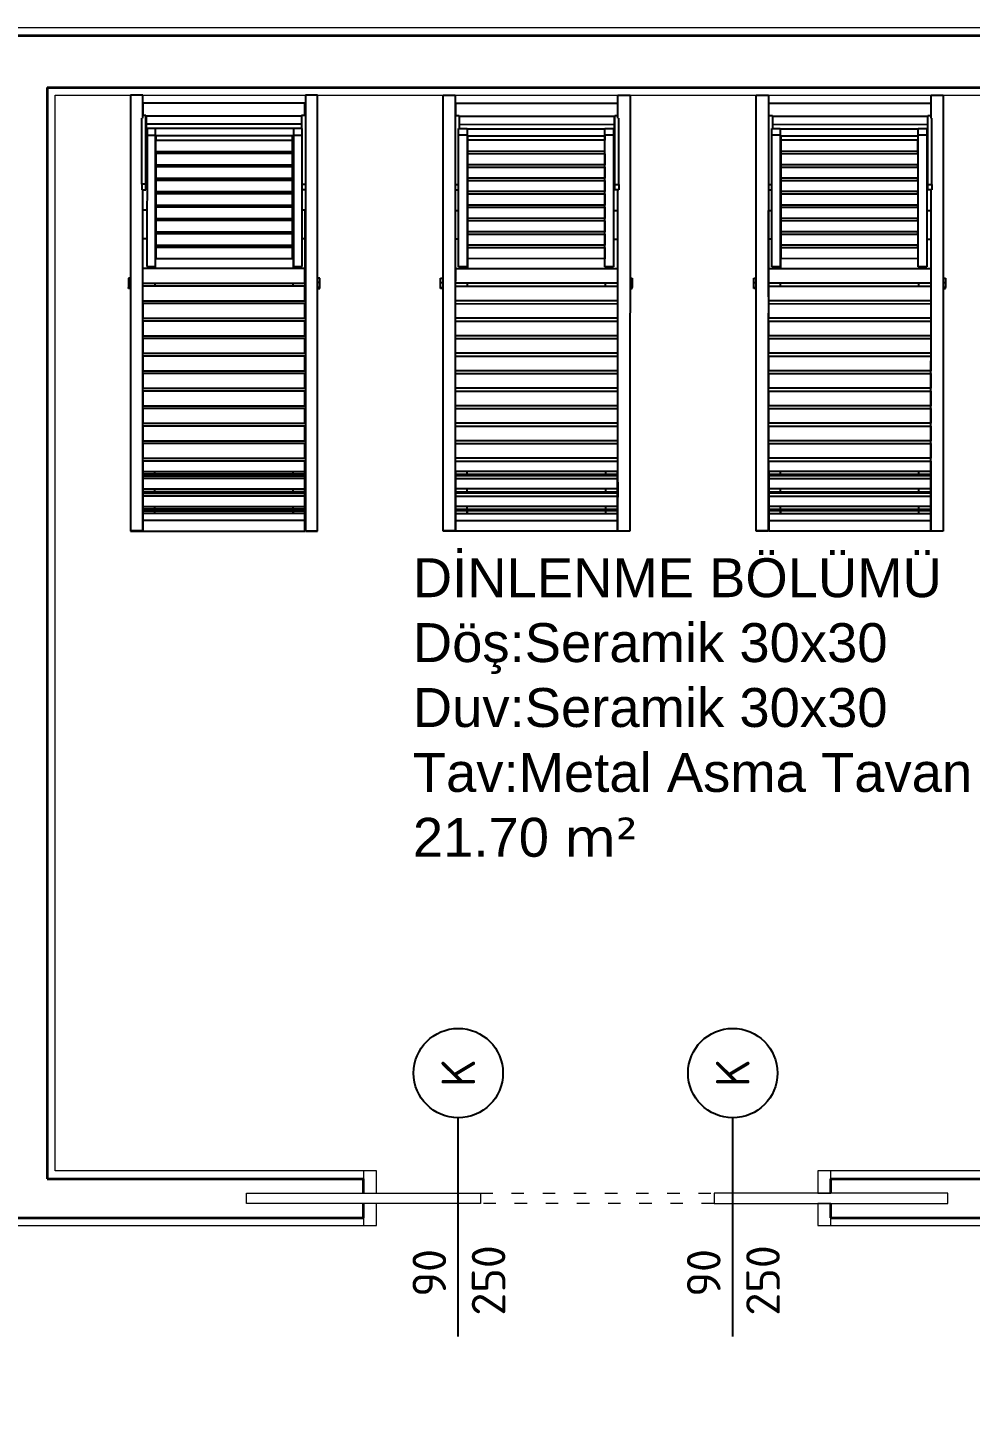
# Model space of a CAD drawing. Header units: millimetres. Extents: x 1443065 to 1517367, y 3763150 to 3779068.
# Drawn here: x 1503201 to 1503564, y 3768915 to 3769450 of the extents above; entities that cross this region are included whole.
import ezdxf
from ezdxf.enums import TextEntityAlignment as Align

# ---------------------------------------------------------------- set-up
doc = ezdxf.new("R2010")
doc.units = ezdxf.units.MM
doc.linetypes.add('ACAD_ISO03W100', pattern=[30, 12, -18])
for name, color, linetype in [('1 ahsap tar 2', 33, 'Continuous'), ('m-TFR_vitrifiye', 1, 'Continuous'), ('m-YAZ_poz', 7, 'Continuous')]:
    doc.layers.add(name, color=color, linetype=linetype)
for name, color, linetype, lineweight in [('DUVAR', 2, 'Continuous', 35), ('MAHAL', 52, 'Continuous', 13), ('MERDIVEN', 4, 'Continuous', 20), ('SIVA', 3, 'Continuous', 9)]:
    doc.layers.add(name, color=color, linetype=linetype, lineweight=lineweight)
doc.styles.add('mono', font='isocpeur.ttf')
doc.styles.get("Standard").update_dxf_attribs({"font": 'arial.ttf'})

# ---------------------------------------------------------------- blocks, each defined once
blk = doc.blocks.new('Ş')
at = {"layer": '1 ahsap tar 2', "ltscale": 5}
for p, q in [((265080.13, -41729.39), (265080.13, -41724.71)), ((265080.13, -41724.71), (265248, -41724.71)), ((265150.65, -41724.71), (265150.65, -41723.86)), ((265150.65, -41723.86), (265152.29, -41723.86)), ((265152.29, -41724.71), (265152.29, -41723.86)), ((265152.29, -41723.86), (265154.25, -41723.86)), ((265154.58, -41723.86), (265154.25, -41723.86)), ((265154.25, -41723.86), (265154.25, -41724.71)), ((265154.58, -41724.71), (265154.58, -41723.86)), ((265248, -41729.39), (265248, -41724.71)), ((265248, -41724.71), (265248.06, -41724.71)), ((265248.06, -41724.71), (265248.06, -41729.39)), ((265088.99, -41729.39), (265080.13, -41729.39)), ((265083.23, -41729.48), (265087.97, -41729.48)), ((265083.23, -41791.85), (265083.23, -41729.48)), ((265087.97, -41730.57), (265087.97, -41729.39)), ((265116.59, -41730.57), (265087.97, -41730.57)), ((265088.23, -41730.76), (265091.33, -41730.76)), ((265088.23, -41790.48), (265088.23, -41730.76)), ((265088.87, -41730.76), (265088.87, -41730.57)), ((265114.47, -41729.02), (265088.99, -41729.02)), ((265091.33, -41790.48), (265091.33, -41730.76)), ((265091.33, -41730.76), (265093.01, -41730.76)), ((265091.36, -41730.76), (265091.36, -41730.57)), ((265092.99, -41734.35), (265092.99, -41731.04)), ((265092.99, -41731.04), (265095.48, -41731.04)), ((265093.01, -41730.76), (265093.01, -41731.04)), ((265095.48, -41731.04), (265146.18, -41731.04)), ((265095.48, -41731.04), (265095.48, -41734.35)), ((265097, -41731.04), (265097, -41730.57)), ((265114.47, -41730.57), (265114.47, -41729.02)), ((265114.47, -41729.02), (265116.59, -41729.02)), ((265116.59, -41729.02), (265116.59, -41730.57)), ((265248.06, -41729.39), (265116.59, -41729.39)), ((265124.48, -41731.04), (265124.48, -41729.46)), ((265135.51, -41731.04), (265135.51, -41729.46)), ((265146.18, -41731.04), (265146.18, -41734.35)), ((265159.32, -41729.48), (265159.32, -41791.85)), ((265243.98, -41791.85), (265243.98, -41729.48)), ((265243.98, -41729.48), (265248.13, -41729.48)), ((265246.39, -41729.48), (265248.13, -41729.48)), ((265248.13, -41729.48), (265248.13, -41791.85)), ((265146.18, -41734.35), (265092.99, -41734.35)), ((265093.01, -41787.45), (265093.01, -41734.35)), ((265095.75, -41787.13), (265095.75, -41734.41)), ((265095.75, -41734.41), (265097.46, -41734.41)), ((265097, -41734.41), (265097, -41734.35)), ((265101.78, -41734.41), (265097.46, -41734.41)), ((265102.63, -41734.41), (265101.78, -41734.41)), ((265102.63, -41734.41), (265106.94, -41734.41)), ((265107.79, -41734.41), (265106.94, -41734.41)), ((265107.79, -41734.41), (265112.11, -41734.41)), ((265112.95, -41734.41), (265112.11, -41734.41)), ((265112.95, -41734.41), (265117.27, -41734.41)), ((265118.12, -41734.41), (265117.27, -41734.41)), ((265118.12, -41734.41), (265122.44, -41734.41)), ((265123.28, -41734.41), (265122.44, -41734.41)), ((265123.28, -41734.41), (265127.6, -41734.41)), ((265128.45, -41734.41), (265127.6, -41734.41)), ((265128.45, -41734.41), (265132.76, -41734.41)), ((265133.61, -41734.41), (265132.76, -41734.41)), ((265133.61, -41734.41), (265137.93, -41734.41)), ((265138.77, -41734.41), (265137.93, -41734.41)), ((265138.77, -41734.41), (265143.09, -41734.41)), ((265143.09, -41734.41), (265143.09, -41787.13)), ((265153.69, -41734.13), (265152.58, -41734.13)), ((265087.97, -41792.04), (265087.97, -41790.48)), ((265087.97, -41790.48), (265092.99, -41790.48)), ((265092.99, -41790.75), (265092.99, -41787.45)), ((265092.99, -41787.45), (265095.48, -41787.45)), ((265146.18, -41790.75), (265092.99, -41790.75)), ((265095.48, -41787.45), (265095.48, -41790.75)), ((265095.48, -41787.45), (265146.18, -41787.45)), ((265101.78, -41787.13), (265095.75, -41787.13)), ((265097, -41787.45), (265097, -41787.13)), ((265106.94, -41787.13), (265100.91, -41787.13)), ((265112.11, -41787.13), (265106.08, -41787.13)), ((265117.27, -41787.13), (265111.24, -41787.13)), ((265114.47, -41792.04), (265114.47, -41790.75)), ((265122.44, -41787.13), (265116.41, -41787.13)), ((265116.59, -41792.04), (265116.59, -41790.75)), ((265127.6, -41787.13), (265121.57, -41787.13)), ((265124.48, -41787.45), (265124.48, -41787.29)), ((265124.48, -41787.29), (265135.51, -41787.29)), ((265135.51, -41787.29), (265124.48, -41787.29)), ((265124.48, -41791.97), (265124.48, -41790.75)), ((265132.76, -41787.13), (265126.73, -41787.13)), ((265137.93, -41787.13), (265131.9, -41787.13)), ((265135.51, -41787.29), (265146.94, -41787.29)), ((265135.51, -41787.45), (265135.51, -41787.29)), ((265135.51, -41791.97), (265135.51, -41790.75)), ((265143.09, -41787.13), (265137.06, -41787.13)), ((265146.18, -41787.45), (265146.18, -41790.75)), ((265080.13, -41796.71), (265080.13, -41792.04)), ((265080.13, -41792.04), (265248, -41792.04)), ((265087.97, -41791.85), (265083.23, -41791.85)), ((265157.75, -41791.97), (265124.48, -41791.97)), ((265154.85, -41791.97), (265146.55, -41791.97)), ((265146.55, -41791.97), (265151.76, -41791.97)), ((265152.58, -41791.85), (265146.94, -41791.85)), ((265229.39, -41791.85), (265248.13, -41791.85)), ((265248.13, -41791.85), (265243.98, -41791.85)), ((265248.13, -41791.85), (265246.39, -41791.85)), ((265248, -41792.04), (265248, -41796.71)), ((265248, -41792.04), (265248.06, -41792.04)), ((265248.06, -41792.04), (265248.06, -41796.71)), ((265248.06, -41796.71), (265080.13, -41796.71)), ((265150.65, -41797.65), (265150.65, -41796.71)), ((265154.58, -41797.65), (265150.65, -41797.65)), ((265152.29, -41797.65), (265152.29, -41796.71)), ((265154.25, -41797.65), (265154.25, -41796.71)), ((265154.58, -41796.71), (265154.58, -41797.65))]:
    blk.add_line(p, q, dxfattribs=at)
at = {"layer": '1 ahsap tar 2'}
for p, q in [((265146.94, -41791.85), (265146.94, -41729.48)), ((265152.58, -41729.48), (265152.58, -41791.85)), ((265153.69, -41791.85), (265153.69, -41729.48)), ((265160.43, -41729.48), (265166.06, -41729.48)), ((265160.43, -41791.85), (265160.43, -41729.48)), ((265166.06, -41729.48), (265166.06, -41791.85)), ((265167.17, -41729.48), (265172.81, -41729.48)), ((265167.17, -41791.85), (265167.17, -41729.48)), ((265172.81, -41729.48), (265172.81, -41791.85)), ((265173.91, -41729.48), (265179.55, -41729.48)), ((265173.91, -41791.85), (265173.91, -41729.48)), ((265179.55, -41729.48), (265179.55, -41791.85)), ((265180.65, -41729.48), (265186.29, -41729.48)), ((265180.65, -41791.85), (265180.65, -41729.48)), ((265186.29, -41729.48), (265186.29, -41791.85)), ((265187.39, -41729.48), (265193.03, -41729.48)), ((265187.39, -41791.85), (265187.39, -41729.48)), ((265193.03, -41729.48), (265193.03, -41791.85)), ((265194.13, -41729.48), (265199.77, -41729.48)), ((265194.13, -41791.85), (265194.13, -41729.48)), ((265199.77, -41729.48), (265199.77, -41791.85)), ((265200.87, -41729.48), (265206.51, -41729.48)), ((265200.87, -41791.85), (265200.87, -41729.48)), ((265206.51, -41729.48), (265206.51, -41791.85)), ((265207.61, -41729.48), (265213.25, -41729.48)), ((265207.61, -41791.85), (265207.61, -41729.48)), ((265213.25, -41729.48), (265213.25, -41791.85)), ((265214.36, -41729.48), (265219.99, -41729.48)), ((265214.36, -41791.85), (265214.36, -41729.48)), ((265219.99, -41729.48), (265219.99, -41791.85)), ((265221.1, -41729.48), (265226.73, -41729.48)), ((265221.1, -41791.85), (265221.1, -41729.48)), ((265241.32, -41729.48), (265225.07, -41729.48)), ((265225.07, -41729.48), (265225.07, -41791.85)), ((265226.17, -41729.48), (265231.81, -41729.48)), ((265226.17, -41791.85), (265226.17, -41729.48)), ((265226.73, -41729.48), (265226.73, -41791.85)), ((265227.84, -41729.48), (265233.48, -41729.48)), ((265227.84, -41791.85), (265227.84, -41729.48)), ((265229.18, -41729.48), (265229.18, -41729.4)), ((265229.18, -41729.4), (265233.79, -41729.4)), ((265248.13, -41729.48), (265229.39, -41729.48)), ((265230.5, -41729.48), (265236.14, -41729.48)), ((265231.81, -41729.48), (265231.81, -41791.85)), ((265232.91, -41729.48), (265238.55, -41729.48)), ((265232.91, -41791.85), (265232.91, -41729.48)), ((265233.48, -41729.48), (265233.48, -41791.85)), ((265233.79, -41729.4), (265234.94, -41729.4)), ((265233.79, -41729.4), (265233.81, -41729.48)), ((265233.79, -41729.48), (265233.79, -41729.4)), ((265234.58, -41729.48), (265240.22, -41729.48)), ((265234.58, -41791.85), (265234.58, -41729.48)), ((265234.89, -41729.48), (265234.89, -41729.4)), ((265234.89, -41729.4), (265234.94, -41729.4)), ((265234.94, -41729.4), (265234.94, -41729.48)), ((265237.24, -41729.48), (265242.88, -41729.48)), ((265238.55, -41729.48), (265238.55, -41791.85)), ((265239.65, -41791.85), (265239.65, -41729.48)), ((265239.65, -41729.48), (265245.29, -41729.48)), ((265240.22, -41729.48), (265240.22, -41791.85)), ((265241.32, -41791.85), (265241.32, -41729.48)), ((265097.46, -41734.41), (265097.46, -41787.13)), ((265101.78, -41734.41), (265101.78, -41787.13)), ((265102.63, -41787.13), (265102.63, -41734.41)), ((265106.94, -41734.41), (265106.94, -41787.13)), ((265107.79, -41787.13), (265107.79, -41734.41)), ((265112.11, -41734.41), (265112.11, -41787.13)), ((265112.95, -41787.13), (265112.95, -41734.41)), ((265117.27, -41734.41), (265117.27, -41787.13)), ((265118.12, -41787.13), (265118.12, -41734.41)), ((265122.44, -41734.41), (265122.44, -41787.13)), ((265123.28, -41787.13), (265123.28, -41734.41)), ((265127.6, -41734.41), (265127.6, -41787.13)), ((265128.45, -41787.13), (265128.45, -41734.41)), ((265132.76, -41734.41), (265132.76, -41787.13)), ((265133.61, -41787.13), (265133.61, -41734.41)), ((265137.93, -41734.41), (265137.93, -41787.13)), ((265138.77, -41787.13), (265138.77, -41734.41)), ((265146.18, -41734.13), (265146.94, -41734.13)), ((265146.94, -41734.13), (265146.55, -41734.13)), ((265226.17, -41734.07), (265225.07, -41734.07)), ((265232.91, -41734.07), (265231.81, -41734.07)), ((265239.65, -41734.07), (265238.55, -41734.07)), ((265241.32, -41734.07), (265240.22, -41734.07)), ((265153.69, -41787.29), (265152.58, -41787.29)), ((265226.17, -41787.35), (265225.07, -41787.35)), ((265232.91, -41787.35), (265231.81, -41787.35)), ((265239.65, -41787.35), (265238.55, -41787.35)), ((265241.32, -41787.35), (265240.22, -41787.35)), ((265240.22, -41787.35), (265241.32, -41787.35)), ((265159.32, -41791.85), (265153.69, -41791.85)), ((265157.75, -41791.85), (265157.75, -41791.97)), ((265166.06, -41791.85), (265160.43, -41791.85)), ((265172.81, -41791.85), (265167.17, -41791.85)), ((265179.55, -41791.85), (265173.91, -41791.85)), ((265186.29, -41791.85), (265180.65, -41791.85)), ((265193.03, -41791.85), (265187.39, -41791.85)), ((265199.77, -41791.85), (265194.13, -41791.85)), ((265206.51, -41791.85), (265200.87, -41791.85)), ((265213.25, -41791.85), (265207.61, -41791.85)), ((265219.99, -41791.85), (265214.36, -41791.85)), ((265226.73, -41791.85), (265221.1, -41791.85)), ((265225.07, -41791.85), (265241.32, -41791.85)), ((265231.81, -41791.85), (265226.17, -41791.85)), ((265233.48, -41791.85), (265227.84, -41791.85)), ((265229.18, -41791.85), (265229.18, -41792.03)), ((265229.18, -41792.03), (265234.89, -41792.03)), ((265236.14, -41791.85), (265230.5, -41791.85)), ((265238.55, -41791.85), (265232.91, -41791.85)), ((265233.79, -41792.03), (265233.84, -41791.85)), ((265233.79, -41791.85), (265233.79, -41792.03)), ((265240.22, -41791.85), (265234.58, -41791.85)), ((265234.89, -41792.03), (265234.89, -41791.85)), ((265234.94, -41792.03), (265234.94, -41791.85)), ((265242.88, -41791.85), (265237.24, -41791.85)), ((265245.29, -41791.85), (265239.65, -41791.85))]:
    blk.add_line(p, q, dxfattribs=at)
blk = doc.blocks.new('m-penpoz')
blk.add_line((0, -1.625), (0, 0))
blk.add_circle((0, 0.332), 0.332)
blk.add_attdef('POZNO', text='', height=0.18).set_placement((0, 0.332), align=Align.MIDDLE)
blk.add_attdef('HEIGHT', text='', height=0.18, rotation=90).set_placement((0.069, -1.625), align=Align.TOP_LEFT)
blk.add_attdef('WIDTH', text='', height=0.18, rotation=90).set_placement((0, -1.625), align=Align.BOTTOM_LEFT)

msp = doc.modelspace()

# ---------------------------------------------------------------- linework, layer by layer
at = {"layer": 'DUVAR'}
for p, q in [((1502153.32, 3769447.09), (1503653.49, 3769447.09)), ((1503208.29, 3769427.09), (1503642.88, 3769427.09)), ((1503208.29, 3769006.58), (1503330.09, 3769006.58)), ((1503330.09, 3769001.08), (1503330.09, 3769006.58)), ((1503510.09, 3769006.58), (1503753.32, 3769006.58)), ((1503510.09, 3769001.08), (1503510.09, 3769006.58)), ((1503330.09, 3768991.58), (1503330.09, 3768997.08)), ((1503510.09, 3768991.58), (1503510.09, 3768997.08)), ((1503193.3, 3768991.58), (1503330.09, 3768991.58)), ((1503510.09, 3768991.58), (1503753.32, 3768991.58))]:
    msp.add_line(p, q, dxfattribs=at)
msp.add_lwpolyline([(1503208.29, 3769427.09), (1503208.29, 3769006.58)], dxfattribs=at)
at = {"layer": 'MERDIVEN', "linetype": 'ACAD_ISO03W100', "ltscale": 0.4}
for p, q in [((1503375.09, 3769001.08), (1503465.09, 3769001.08)), ((1503465.09, 3768997.08), (1503375.09, 3768997.08))]:
    msp.add_line(p, q, dxfattribs=at)
at = {"layer": 'MERDIVEN'}
for points in [[(1503330.09, 3769009.58), (1503330.09, 3769001.08), (1503335.09, 3769001.08), (1503335.09, 3769009.58)], [(1503505.09, 3769009.58), (1503505.09, 3769001.08), (1503510.09, 3769001.08), (1503510.09, 3769009.58)], [(1503285.09, 3769001.08), (1503375.09, 3769001.08), (1503375.09, 3768997.08), (1503285.09, 3768997.08)], [(1503330.09, 3768997.08), (1503330.09, 3768988.58), (1503335.09, 3768988.58), (1503335.09, 3768997.08)], [(1503555.09, 3769001.08), (1503465.09, 3769001.08), (1503465.09, 3768997.08), (1503555.09, 3768997.08)], [(1503505.09, 3768997.08), (1503505.09, 3768988.58), (1503510.09, 3768988.58), (1503510.09, 3768997.08)]]:
    msp.add_lwpolyline(points, close=True, dxfattribs=at)
at = {"layer": 'SIVA'}
for points in [[(1501970.55, 3765854.59), (1501970.55, 3765844.09), (1504649.38, 3765844.09), (1504649.38, 3768859.58), (1503776.81, 3768859.58), (1503776.32, 3769450.09), (1501795.91, 3769450.09)], [(1503330.09, 3769009.58), (1503211.29, 3769009.58), (1503211.29, 3769424.09), (1503639.88, 3769424.09), (1503639.88, 3769314.08), (1503750.32, 3769314.08), (1503750.32, 3769009.58), (1503510.09, 3769009.58)], [(1502644.16, 3768988.58), (1502670.94, 3768988.58), (1502670.94, 3769038.58), (1502859.94, 3769038.58), (1502859.94, 3768988.58), (1503330.09, 3768988.58)], [(1503510.09, 3768988.58), (1503750.32, 3768988.58), (1503750.32, 3768859.58), (1503630.38, 3768859.58), (1503630.38, 3768775.49), (1503564.35, 3768775.49)]]:
    msp.add_lwpolyline(points, dxfattribs=at)

# ---------------------------------------------------------------- block references
at = {"layer": 'm-TFR_vitrifiye', "xscale": -1, "rotation": 89.99507805154518}
msp.add_blockref('Ş', (1461538.45, 4034507.81), dxfattribs=at)
at = {"layer": 'm-TFR_vitrifiye', "rotation": 269.993977661546}
for p in [(1545185.3, 4034499.81), (1545305.9, 4034499.81)]:
    msp.add_blockref('Ş', p, dxfattribs=at)
at = {"layer": 'm-YAZ_poz'}
ref = msp.add_blockref('m-penpoz', (1503366.6, 3769030.1), dxfattribs=dict(at, xscale=51.83999999999998, yscale=51.83999999999998, zscale=51.83999999999998, rotation=0.0004505966874108402))
ref.add_attrib('WIDTH', '90', dxfattribs={"layer": '0', "height": 12.96, "rotation": 90, "style": 'mono'}).set_placement((1503365.81, 3768979.55), align=Align.BOTTOM_RIGHT)
ref.add_attrib('HEIGHT', '250', dxfattribs={"layer": '0', "height": 12.96, "rotation": 90, "style": 'mono'}).set_placement((1503388.62, 3768981), align=Align.BOTTOM_RIGHT)
ref.add_attrib('POZNO', 'K', dxfattribs={"layer": '0', "height": 12.96, "rotation": 90, "style": 'mono'}).set_placement((1503366.6, 3769047.31), align=Align.MIDDLE_CENTER)
ref = msp.add_blockref('m-penpoz', (1503472.29, 3769030.1), dxfattribs=dict(at, xscale=51.83999999999998, yscale=51.83999999999998, zscale=51.83999999999998, rotation=0.0004505966874108402))
ref.add_attrib('WIDTH', '90', dxfattribs={"layer": '0', "height": 12.96, "rotation": 90, "style": 'mono'}).set_placement((1503471.5, 3768979.55), align=Align.BOTTOM_RIGHT)
ref.add_attrib('HEIGHT', '250', dxfattribs={"layer": '0', "height": 12.96, "rotation": 90, "style": 'mono'}).set_placement((1503494.31, 3768981), align=Align.BOTTOM_RIGHT)
ref.add_attrib('POZNO', 'K', dxfattribs={"layer": '0', "height": 12.96, "rotation": 90, "style": 'mono'}).set_placement((1503472.29, 3769047.31), align=Align.MIDDLE_CENTER)

# ---------------------------------------------------------------- texts
at = {"layer": 'MAHAL', "insert": (1503349.09, 3769130.44), "char_height": 15, "width": 257.5828, "attachment_point": 7}
msp.add_mtext('{\\f@Arial Unicode MS|b0|i0|c162|p34;DİNLENME BÖLÜMÜ\\PDöş:Seramik 30x30\\PDuv:Seramik 30x30\\PTav:Metal Asma Tavan\\P21.70 \\fVerdana|b0|i0|c162|p34;m²}', dxfattribs=at)

doc.saveas('drawing.dxf')
